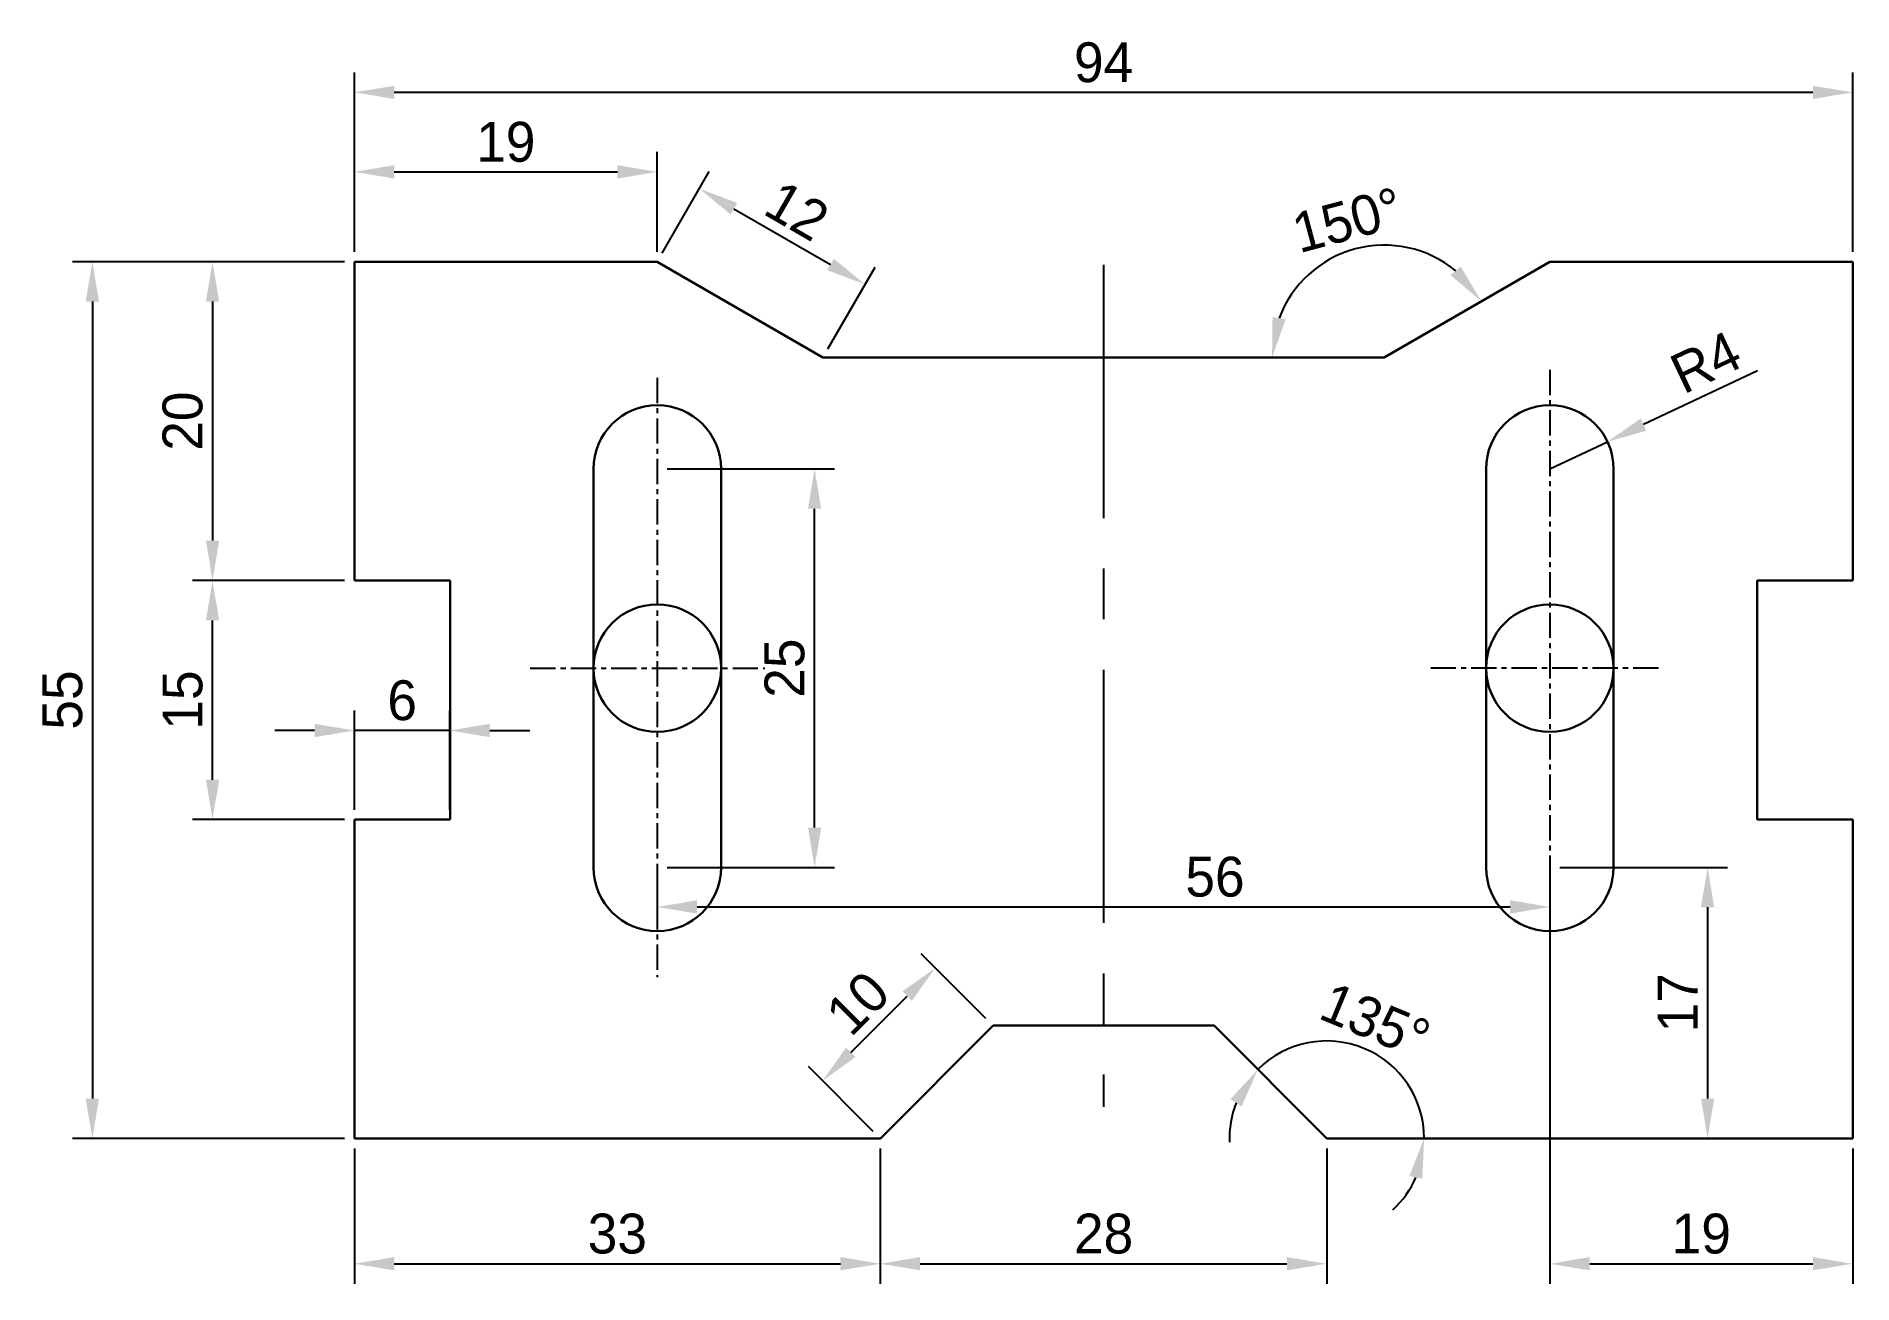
# Model space of a CAD drawing. Header units: millimetres. Extents: x 496 to 610, y 180 to 258.
import ezdxf

# ---------------------------------------------------------------- set-up
doc = ezdxf.new("R2010")
doc.units = ezdxf.units.MM
doc.linetypes.add('CENTER', pattern=[50.8, 31.75, -6.35, 6.35, -6.35])
doc.dimstyles.new('ISO-25', dxfattribs={"dimtxt": 2.5, "dimasz": 2.5, "dimexe": 1.25, "dimexo": 0.625, "dimtad": 1, "dimdsep": 46, "dimtxsty": 'Standard', "dimcen": 2.5, "dimadec": 0, "dimazin": 0, "dimtfac": 1, "dimtmove": 0, "dimatfit": 3, "dimfxl": 0, "dimarcsym": 0})

# ---------------------------------------------------------------- blocks, each defined once
blk = doc.blocks.new('*D5')
at = {"color": 0, "lineweight": -2, "transparency": 16777216}
for p, q in [((535.27, 244.23), (538.22, 249.35)), ((539.76, 247.02), (545.83, 243.52)), ((545.66, 238.23), (548.62, 243.35))]:
    blk.add_line(p, q, dxfattribs=at)
at = {"color": 0, "transparency": 16777216}
for points in [[(539.97, 247.38), (539.56, 246.66), (537.6, 248.27)], [(546.03, 243.88), (545.62, 243.16), (547.99, 242.27)]]:
    blk.add_solid(points, dxfattribs=at)
at = {"layer": 'Defpoints', "color": 0, "transparency": 16777216}
for p in [(534.95, 243.69), (547.99, 242.27), (545.35, 237.69)]:
    blk.add_point(p, dxfattribs=at)
at = {"color": 0, "transparency": 16777216, "insert": (543.73, 246.89), "char_height": 2.5, "attachment_point": 5, "rotation": 330}
blk.add_mtext('12', dxfattribs=at)
blk = doc.blocks.new('*D6')
at = {"color": 0, "lineweight": -2, "transparency": 16777216}
for p, q in [((515.95, 244.31), (515.95, 250.58)), ((534.95, 244.31), (534.95, 250.58)), ((518.45, 249.33), (532.45, 249.33))]:
    blk.add_line(p, q, dxfattribs=at)
at = {"color": 0, "transparency": 16777216}
for points in [[(518.45, 249.75), (518.45, 248.91), (515.95, 249.33)], [(532.45, 249.75), (532.45, 248.91), (534.95, 249.33)]]:
    blk.add_solid(points, dxfattribs=at)
at = {"layer": 'Defpoints', "color": 0, "transparency": 16777216}
for p in [(534.95, 249.33), (515.95, 243.69), (534.95, 243.69)]:
    blk.add_point(p, dxfattribs=at)
at = {"color": 0, "transparency": 16777216, "insert": (525.45, 251.2), "char_height": 2.5, "attachment_point": 5}
blk.add_mtext('19', dxfattribs=at)
blk = doc.blocks.new('*D8')
at = {"color": 0, "lineweight": -2, "transparency": 16777216}
for p, q in [((515.33, 243.69), (505.8, 243.69)), ((507.05, 241.19), (507.05, 226.19)), ((515.33, 223.69), (505.8, 223.69))]:
    blk.add_line(p, q, dxfattribs=at)
at = {"color": 0, "transparency": 16777216}
for points in [[(506.64, 241.19), (507.47, 241.19), (507.05, 243.69)], [(506.64, 226.19), (507.47, 226.19), (507.05, 223.69)]]:
    blk.add_solid(points, dxfattribs=at)
at = {"layer": 'Defpoints', "color": 0, "transparency": 16777216}
for p in [(515.95, 243.69), (507.05, 223.69), (515.95, 223.69)]:
    blk.add_point(p, dxfattribs=at)
at = {"color": 0, "transparency": 16777216, "insert": (505.18, 233.69), "char_height": 2.5, "attachment_point": 5, "rotation": 90}
blk.add_mtext('20', dxfattribs=at)
blk = doc.blocks.new('*D15')
at = {"color": 0, "lineweight": -2, "transparency": 16777216}
for p, q in [((515.33, 223.69), (505.8, 223.69)), ((507.05, 211.19), (507.05, 221.19)), ((515.33, 208.69), (505.8, 208.69))]:
    blk.add_line(p, q, dxfattribs=at)
at = {"color": 0, "transparency": 16777216}
for points in [[(506.64, 221.19), (507.47, 221.19), (507.05, 223.69)], [(506.64, 211.19), (507.47, 211.19), (507.05, 208.69)]]:
    blk.add_solid(points, dxfattribs=at)
at = {"layer": 'Defpoints', "color": 0, "transparency": 16777216}
for p in [(507.05, 223.69), (515.95, 223.69), (515.95, 208.69)]:
    blk.add_point(p, dxfattribs=at)
at = {"color": 0, "transparency": 16777216, "insert": (505.18, 216.19), "char_height": 2.5, "attachment_point": 5, "rotation": 90}
blk.add_mtext('15', dxfattribs=at)
blk = doc.blocks.new('*D18')
at = {"color": 0, "lineweight": -2, "transparency": 16777216}
for p, q in [((515.33, 243.69), (498.26, 243.69)), ((499.51, 241.19), (499.51, 191.19)), ((515.33, 188.69), (498.26, 188.69))]:
    blk.add_line(p, q, dxfattribs=at)
at = {"color": 0, "transparency": 16777216}
for points in [[(499.09, 241.19), (499.93, 241.19), (499.51, 243.69)], [(499.09, 191.19), (499.93, 191.19), (499.51, 188.69)]]:
    blk.add_solid(points, dxfattribs=at)
at = {"layer": 'Defpoints', "color": 0, "transparency": 16777216}
for p in [(515.95, 243.69), (499.51, 188.69), (515.95, 188.69)]:
    blk.add_point(p, dxfattribs=at)
at = {"color": 0, "transparency": 16777216, "insert": (497.64, 216.19), "char_height": 2.5, "attachment_point": 5, "rotation": 90}
blk.add_mtext('55', dxfattribs=at)
blk = doc.blocks.new('*D20')
at = {"color": 0, "lineweight": -2, "transparency": 16777216}
for p, q in [((535.58, 230.69), (546.08, 230.69)), ((544.83, 208.19), (544.83, 228.19)), ((535.58, 205.69), (546.08, 205.69))]:
    blk.add_line(p, q, dxfattribs=at)
at = {"color": 0, "transparency": 16777216}
for points in [[(544.41, 228.19), (545.24, 228.19), (544.83, 230.69)], [(544.41, 208.19), (545.24, 208.19), (544.83, 205.69)]]:
    blk.add_solid(points, dxfattribs=at)
at = {"layer": 'Defpoints', "color": 0, "transparency": 16777216}
for p in [(534.95, 230.69), (544.83, 230.69), (534.95, 205.69)]:
    blk.add_point(p, dxfattribs=at)
at = {"color": 0, "transparency": 16777216, "insert": (542.95, 218.19), "char_height": 2.5, "attachment_point": 5, "rotation": 90}
blk.add_mtext('25', dxfattribs=at)
blk = doc.blocks.new('*D23')
at = {"color": 0, "lineweight": -2, "transparency": 16777216}
for p, q in [((555.58, 196.2), (551.52, 200.27)), ((547.1, 194.08), (550.63, 197.62)), ((548.51, 189.13), (544.45, 193.2))]:
    blk.add_line(p, q, dxfattribs=at)
at = {"color": 0, "transparency": 16777216}
for points in [[(550.34, 197.91), (550.93, 197.32), (552.4, 199.38)], [(546.8, 194.38), (547.39, 193.79), (545.33, 192.31)]]:
    blk.add_solid(points, dxfattribs=at)
at = {"layer": 'Defpoints', "color": 0, "transparency": 16777216}
for p in [(552.4, 199.38), (556.03, 195.76), (548.95, 188.69)]:
    blk.add_point(p, dxfattribs=at)
at = {"color": 0, "transparency": 16777216, "insert": (547.54, 197.17), "char_height": 2.5, "attachment_point": 5, "rotation": 45}
blk.add_mtext('10', dxfattribs=at)
blk = doc.blocks.new('*D33')
at = {"color": 0, "lineweight": -2, "transparency": 16777216}
blk.add_arc((580.57, 237.69), 7.04, 50.4542, 159.5458, dxfattribs=at)
at = {"color": 0, "transparency": 16777216}
for points in [[(585.37, 243.39), (584.73, 242.85), (586.66, 241.21)], [(574.38, 240.08), (573.56, 240.22), (573.53, 237.69)]]:
    blk.add_solid(points, dxfattribs=at)
at = {"layer": 'Defpoints', "color": 0, "transparency": 16777216}
for p in [(581.79, 244.62), (590.96, 243.69), (562.96, 237.69), (580.57, 237.69), (580.57, 237.69)]:
    blk.add_point(p, dxfattribs=at)
at = {"color": 0, "transparency": 16777216, "insert": (578.26, 246.3), "char_height": 2.5, "attachment_point": 5, "rotation": 15}
blk.add_mtext('150\\M+5A1E3', dxfattribs=at)
blk = doc.blocks.new('*D34')
at = {"color": 0, "lineweight": -2, "transparency": 16777216}
for start, end in [(0, 135), (158.615, 182.2299), (312.7701, 336.385)]:
    blk.add_arc((576.96, 188.69), 6.11, start, end, dxfattribs=at)
at = {"color": 0, "transparency": 16777216}
for points in [[(570.92, 191.15), (571.62, 190.69), (572.64, 193.01)], [(582.15, 186.33), (582.96, 186.16), (583.07, 188.69)]]:
    blk.add_solid(points, dxfattribs=at)
at = {"layer": 'Defpoints', "color": 0, "transparency": 16777216}
for p in [(569.89, 195.76), (581.28, 193.01), (576.96, 188.69), (576.96, 188.69), (609.96, 188.69)]:
    blk.add_point(p, dxfattribs=at)
at = {"color": 0, "transparency": 16777216, "insert": (580.01, 196.07), "char_height": 2.5, "attachment_point": 5, "rotation": 337.5}
blk.add_mtext('135\\M+5A1E3', dxfattribs=at)
blk = doc.blocks.new('*D35')
at = {"color": 0, "lineweight": -2, "transparency": 16777216}
for p, q in [((534.95, 205.06), (534.95, 201.96)), ((590.96, 205.06), (590.96, 201.96)), ((537.45, 203.21), (588.46, 203.21))]:
    blk.add_line(p, q, dxfattribs=at)
at = {"color": 0, "transparency": 16777216}
for points in [[(537.45, 203.63), (537.45, 202.79), (534.95, 203.21)], [(588.46, 203.63), (588.46, 202.79), (590.96, 203.21)]]:
    blk.add_solid(points, dxfattribs=at)
at = {"layer": 'Defpoints', "color": 0, "transparency": 16777216}
for p in [(534.95, 205.69), (590.96, 205.69), (590.96, 203.21)]:
    blk.add_point(p, dxfattribs=at)
at = {"color": 0, "transparency": 16777216, "insert": (569.95, 205.09), "char_height": 2.5, "attachment_point": 5}
blk.add_mtext('56', dxfattribs=at)
blk = doc.blocks.new('*D36')
at = {"color": 0, "lineweight": -2, "transparency": 16777216}
for p, q in [((590.96, 205.06), (590.96, 179.57)), ((609.96, 188.06), (609.96, 179.57)), ((593.46, 180.82), (607.46, 180.82))]:
    blk.add_line(p, q, dxfattribs=at)
at = {"color": 0, "transparency": 16777216}
for points in [[(593.46, 181.24), (593.46, 180.41), (590.96, 180.82)], [(607.46, 181.24), (607.46, 180.41), (609.96, 180.82)]]:
    blk.add_solid(points, dxfattribs=at)
at = {"layer": 'Defpoints', "color": 0, "transparency": 16777216}
for p in [(590.96, 205.69), (609.96, 188.69), (609.96, 180.82)]:
    blk.add_point(p, dxfattribs=at)
at = {"color": 0, "transparency": 16777216, "insert": (600.46, 182.7), "char_height": 2.5, "attachment_point": 5}
blk.add_mtext('19', dxfattribs=at)
blk = doc.blocks.new('*D37')
at = {"color": 0, "lineweight": -2, "transparency": 16777216}
for p, q in [((591.58, 205.69), (602.11, 205.69)), ((600.86, 203.19), (600.86, 191.19)), ((609.33, 188.69), (599.61, 188.69))]:
    blk.add_line(p, q, dxfattribs=at)
at = {"color": 0, "transparency": 16777216}
for points in [[(600.44, 203.19), (601.27, 203.19), (600.86, 205.69)], [(600.44, 191.19), (601.27, 191.19), (600.86, 188.69)]]:
    blk.add_solid(points, dxfattribs=at)
at = {"layer": 'Defpoints', "color": 0, "transparency": 16777216}
for p in [(590.96, 205.69), (600.86, 188.69), (609.96, 188.69)]:
    blk.add_point(p, dxfattribs=at)
at = {"color": 0, "transparency": 16777216, "insert": (598.98, 197.19), "char_height": 2.5, "attachment_point": 5, "rotation": 90}
blk.add_mtext('17', dxfattribs=at)
blk = doc.blocks.new('*D38')
at = {"color": 0, "lineweight": -2, "transparency": 16777216}
for p, q in [((603.99, 236.85), (596.84, 233.47)), ((590.96, 230.69), (594.58, 232.4))]:
    blk.add_line(p, q, dxfattribs=at)
at = {"color": 0, "transparency": 16777216}
blk.add_solid([(596.66, 233.85), (597.01, 233.09), (594.58, 232.4)], dxfattribs=at)
at = {"layer": 'Defpoints', "color": 0, "transparency": 16777216}
for p in [(594.58, 232.4), (590.96, 230.69)]:
    blk.add_point(p, dxfattribs=at)
at = {"color": 0, "transparency": 16777216, "insert": (600.74, 237.39), "char_height": 2.5, "attachment_point": 5, "rotation": 25.3107}
blk.add_mtext('R4', dxfattribs=at)
blk = doc.blocks.new('*D40')
at = {"color": 0, "lineweight": -2, "transparency": 16777216}
for p, q in [((515.95, 209.31), (515.95, 215.53)), ((521.95, 209.31), (521.95, 215.53)), ((513.45, 214.28), (510.95, 214.28)), ((521.95, 214.28), (515.95, 214.28)), ((524.45, 214.28), (526.95, 214.28))]:
    blk.add_line(p, q, dxfattribs=at)
at = {"color": 0, "transparency": 16777216}
for points in [[(513.45, 214.7), (513.45, 213.86), (515.95, 214.28)], [(524.45, 214.7), (524.45, 213.86), (521.95, 214.28)]]:
    blk.add_solid(points, dxfattribs=at)
at = {"layer": 'Defpoints', "color": 0, "transparency": 16777216}
for p in [(515.95, 214.28), (515.95, 208.69), (521.95, 208.69)]:
    blk.add_point(p, dxfattribs=at)
at = {"color": 0, "transparency": 16777216, "insert": (518.95, 216.16), "char_height": 2.5, "attachment_point": 5}
blk.add_mtext('6', dxfattribs=at)
blk = doc.blocks.new('*D41')
at = {"color": 0, "lineweight": -2, "transparency": 16777216}
for p, q in [((515.95, 188.06), (515.95, 179.57)), ((548.95, 188.06), (548.95, 179.57)), ((518.45, 180.82), (546.45, 180.82))]:
    blk.add_line(p, q, dxfattribs=at)
at = {"color": 0, "transparency": 16777216}
for points in [[(518.45, 181.24), (518.45, 180.41), (515.95, 180.82)], [(546.45, 181.24), (546.45, 180.41), (548.95, 180.82)]]:
    blk.add_solid(points, dxfattribs=at)
at = {"layer": 'Defpoints', "color": 0, "transparency": 16777216}
for p in [(515.95, 188.69), (548.95, 188.69), (548.95, 180.82)]:
    blk.add_point(p, dxfattribs=at)
at = {"color": 0, "transparency": 16777216, "insert": (532.45, 182.7), "char_height": 2.5, "attachment_point": 5}
blk.add_mtext('33', dxfattribs=at)
blk = doc.blocks.new('*D42')
at = {"color": 0, "lineweight": -2, "transparency": 16777216}
for p, q in [((548.95, 188.06), (548.95, 179.57)), ((576.96, 188.06), (576.96, 179.57)), ((551.45, 180.82), (574.46, 180.82))]:
    blk.add_line(p, q, dxfattribs=at)
at = {"color": 0, "transparency": 16777216}
for points in [[(551.45, 181.24), (551.45, 180.41), (548.95, 180.82)], [(574.46, 181.24), (574.46, 180.41), (576.96, 180.82)]]:
    blk.add_solid(points, dxfattribs=at)
at = {"layer": 'Defpoints', "color": 0, "transparency": 16777216}
for p in [(548.95, 188.69), (576.96, 188.69), (576.96, 180.82)]:
    blk.add_point(p, dxfattribs=at)
at = {"color": 0, "transparency": 16777216, "insert": (562.96, 182.7), "char_height": 2.5, "attachment_point": 5}
blk.add_mtext('28', dxfattribs=at)
blk = doc.blocks.new('*D43')
at = {"color": 0, "lineweight": -2, "transparency": 16777216}
for p, q in [((515.95, 244.31), (515.95, 255.57)), ((609.96, 244.31), (609.96, 255.57)), ((518.45, 254.32), (607.46, 254.32))]:
    blk.add_line(p, q, dxfattribs=at)
at = {"color": 0, "transparency": 16777216}
for points in [[(518.45, 254.73), (518.45, 253.9), (515.95, 254.32)], [(607.46, 254.73), (607.46, 253.9), (609.96, 254.32)]]:
    blk.add_solid(points, dxfattribs=at)
at = {"layer": 'Defpoints', "color": 0, "transparency": 16777216}
for p in [(609.96, 254.32), (515.95, 243.69), (609.96, 243.69)]:
    blk.add_point(p, dxfattribs=at)
at = {"color": 0, "transparency": 16777216, "insert": (562.96, 256.19), "char_height": 2.5, "attachment_point": 5}
blk.add_mtext('94', dxfattribs=at)

msp = doc.modelspace()

# ---------------------------------------------------------------- linework, layer by layer
at = {"lineweight": 30}
for p, q in [((515.955, 243.69), (515.955, 223.69)), ((515.955, 243.69), (534.955, 243.69)), ((534.955, 243.69), (545.347, 237.69)), ((590.959, 243.69), (580.567, 237.69)), ((609.959, 243.69), (590.959, 243.69)), ((609.959, 243.69), (609.959, 223.69)), ((545.347, 237.69), (562.957, 237.69)), ((580.567, 237.69), (562.957, 237.69)), ((515.955, 223.69), (521.955, 223.69)), ((521.955, 223.69), (521.955, 208.69)), ((609.959, 223.69), (603.959, 223.69)), ((603.959, 223.69), (603.959, 208.69)), ((521.955, 208.69), (515.955, 208.69)), ((515.955, 208.69), (515.955, 188.69)), ((603.959, 208.69), (609.959, 208.69)), ((609.959, 208.69), (609.959, 188.69)), ((548.955, 188.69), (556.026, 195.761)), ((556.026, 195.761), (562.957, 195.761)), ((569.888, 195.761), (562.957, 195.761)), ((576.959, 188.69), (569.888, 195.761)), ((515.955, 188.69), (548.955, 188.69)), ((609.959, 188.69), (576.959, 188.69))]:
    msp.add_line(p, q, dxfattribs=at)
at = {"color": 1, "linetype": 'CENTER', "ltscale": 0.5}
msp.add_line((562.957, 243.486), (562.957, 190.659), dxfattribs=at)
at = {"color": 1, "linetype": 'CENTER', "ltscale": 0.05}
for p, q in [((534.955, 236.404), (534.955, 198.81)), ((590.959, 236.912), (590.959, 198.747)), ((526.988, 218.19), (541.701, 218.19)), ((597.769, 218.19), (583.394, 218.19))]:
    msp.add_line(p, q, dxfattribs=at)
at = {"lineweight": 30}
for points in [[(530.955, 230.69), (530.955, 205.69)], [(538.955, 205.69), (538.955, 230.69)], [(586.959, 205.69), (586.959, 230.69)], [(594.959, 230.69), (594.959, 205.69)]]:
    msp.add_lwpolyline(points, dxfattribs=at)
for centre in [(534.955, 218.19), (590.959, 218.19)]:
    msp.add_circle(centre, 4, dxfattribs=at)
for centre, start, end in [((534.955, 230.69), 0, 180), ((590.959, 230.69), 0, 180), ((534.955, 205.69), 180, 0), ((590.959, 205.69), 180, 0)]:
    msp.add_arc(centre, 4, start, end, dxfattribs=at)

# ---------------------------------------------------------------- dimensions: what is measured, and where the dimension line sits
at = {"color": 3}
for base, p1, p2, picture, middle in [((609.959, 254.318), (515.955, 243.69), (609.959, 243.69), '*D43', (562.957, 256.193)), ((534.955, 249.329), (515.955, 243.69), (534.955, 243.69), '*D6', (525.455, 251.204)), ((609.959, 180.822), (590.959, 205.69), (609.959, 188.69), '*D36', (600.459, 182.697)), ((548.955, 180.822), (515.955, 188.69), (548.955, 188.69), '*D41', (532.455, 182.697)), ((576.959, 180.822), (548.955, 188.69), (576.959, 188.69), '*D42', (562.957, 182.697))]:
    dim = msp.add_linear_dim(base=base, p1=p1, p2=p2, dimstyle='ISO-25', dxfattribs=at)
    dim.commit()
    dim.dimension.update_dxf_attribs({"geometry": picture, "text_midpoint": middle})
for base, line1, line2, picture, middle in [((581.79, 244.623), ((580.567, 237.69), (562.957, 237.69)), ((590.959, 243.69), (580.567, 237.69)), '*D33', (578.26, 246.301)), ((581.279, 193.009), ((609.959, 188.69), (576.959, 188.69)), ((576.959, 188.69), (569.888, 195.761)), '*D34', (580.015, 196.066))]:
    dim = msp.add_angular_dim_2l(base=base, line1=line1, line2=line2, dimstyle='ISO-25', dxfattribs=at)
    dim.commit()
    dim.dimension.update_dxf_attribs({"geometry": picture, "text_midpoint": middle})
for p1, p2, distance, picture, middle in [((534.955, 243.69), (545.347, 237.69), 5.287, '*D5', (543.732, 246.892)), ((548.955, 188.69), (556.026, 195.761), 5.125, '*D23', (547.541, 197.175))]:
    dim = msp.add_aligned_dim(p1=p1, p2=p2, distance=distance, dimstyle='ISO-25', dxfattribs=at)
    dim.commit()
    dim.dimension.update_dxf_attribs({"geometry": picture, "text_midpoint": middle})
for base, p1, p2, picture, middle in [((499.511, 188.69), (515.955, 243.69), (515.955, 188.69), '*D18', (497.636, 216.19)), ((507.053, 223.69), (515.955, 243.69), (515.955, 223.69), '*D8', (505.178, 233.69)), ((544.826, 230.69), (534.955, 205.69), (534.955, 230.69), '*D20', (542.951, 218.19)), ((507.053, 223.69), (515.955, 208.69), (515.955, 223.69), '*D15', (505.178, 216.19))]:
    dim = msp.add_linear_dim(base=base, p1=p1, p2=p2, angle=90, dimstyle='ISO-25', dxfattribs=at)
    dim.commit()
    dim.dimension.update_dxf_attribs({"geometry": picture, "text_midpoint": middle})
dim = msp.add_radius_dim(center=(590.959, 230.69), mpoint=(594.575, 232.4), dimstyle='ISO-25', dxfattribs=at)
dim.commit()
dim.dimension.update_dxf_attribs({"geometry": '*D38', "text_midpoint": (600.742, 237.39)})
for base, p1, p2, picture, middle in [((515.955, 214.28), (521.955, 208.69), (515.955, 208.69), '*D40', (518.955, 214.28)), ((590.959, 203.212), (534.955, 205.69), (590.959, 205.69), '*D35', (569.955, 203.212))]:
    dim = msp.add_linear_dim(base=base, p1=p1, p2=p2, dimstyle='ISO-25', dxfattribs=at)
    dim.commit()
    dim.dimension.update_dxf_attribs({"geometry": picture, "text_midpoint": middle, "dimtype": 160})
dim = msp.add_linear_dim(base=(600.857, 188.69), p1=(590.959, 205.69), p2=(609.959, 188.69), angle=90, dimstyle='ISO-25', dxfattribs=at)
dim.commit()
dim.dimension.update_dxf_attribs({"geometry": '*D37', "text_midpoint": (600.857, 197.19), "dimtype": 160})

doc.saveas('drawing.dxf')
